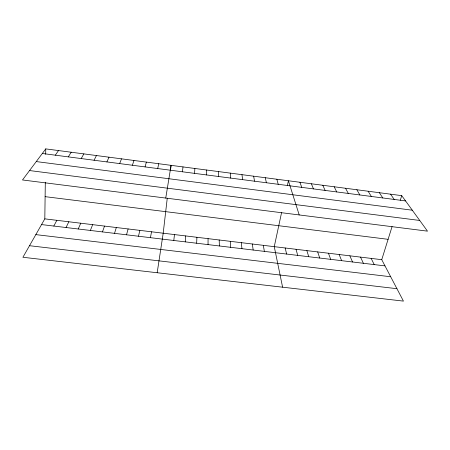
<?xml version="1.0" encoding="UTF-8"?>
<svg xmlns="http://www.w3.org/2000/svg" width="450" height="450" viewBox="0 0 450 450"><rect width="100%" height="100%" fill="white"/><g stroke="black" fill="none" stroke-linecap="round" stroke-linejoin="round"><path stroke-width="0.67" d="M208.041 244.603L208.069 238.641M206.651 174.949L206.702 170.027M392.068 226.609L381.746 259.684L403.442 301.112L22.916 257.271L44.814 218.857L45.309 182.222M45.686 154.271L45.759 148.888L401.732 195.643L427.5 231.159L22.5 179.966L45.759 148.888M196.667 243.236L196.903 237.285M194.569 173.368L194.867 168.474M185.248 241.864L185.704 235.929M182.447 171.787L182.993 166.911M173.796 240.486L174.471 234.568M167.259 198.186L163.198 233.201L157.179 272.739M170.511 170.179L171.073 165.347L165.746 198.073M150.418 237.673L151.543 231.789M281.565 212.636L274.264 246.662L282.594 287.19M287.398 185.451L288.405 180.759L299.205 214.942M157.703 168.553L158.743 163.727M138.487 236.239L139.849 230.372M126.523 234.799L128.115 228.949M145.069 166.905L146.374 162.101M400.309 200.199L401.732 195.643M114.514 233.353L116.336 227.526M132.396 165.251L133.959 160.47M102.459 231.902L104.518 226.091M119.672 163.586L121.5 158.833M90.366 230.451L92.661 224.657M78.227 228.988L80.764 223.211M106.903 161.921L108.99 157.191M66.049 227.526L68.822 221.766M94.084 160.245L96.441 155.542M53.82 226.052L56.841 220.314M81.214 158.563L83.841 153.889M68.299 156.876L71.196 152.229M55.333 155.183L58.5 150.559M29.509 245.706L396.939 288.697M35.831 234.619L390.684 276.75M44.814 218.857L381.746 259.684M41.552 224.578L384.992 265.888M45.118 196.656L388.103 239.321M29.543 170.556L419.738 220.466M36.264 161.578L412.301 210.212M42.322 153.484L405.568 200.931M390.572 194.181L394.194 199.446M379.378 192.707L382.781 197.955M368.145 191.233L371.323 196.459M356.867 189.754L359.831 194.957M345.555 188.269L348.294 193.449M371.154 258.401L374.209 264.589M334.204 186.773L336.718 191.936M360.529 257.113L363.386 263.289M322.813 185.276L325.103 190.423M349.869 255.819L352.53 261.984M311.383 183.78L313.447 188.899M339.171 254.526L341.634 260.674M328.444 253.226L330.705 259.358M299.914 182.273L301.748 187.369M317.678 251.921L319.742 258.041M306.877 250.611L308.739 256.714M296.044 249.3L297.697 255.386M276.857 179.241L278.229 184.297M285.171 247.984L286.622 254.053M265.264 177.722L266.406 182.756M253.637 176.192L254.537 181.204M263.323 245.334L264.358 251.376M252.343 244.007L253.17 250.031M241.965 174.656L242.629 179.646M241.329 242.668L241.948 248.681M230.254 173.121L230.681 178.088M230.276 241.329L230.681 247.326M218.498 171.574L218.689 176.518M219.189 239.985L219.381 245.97"/></g></svg>
